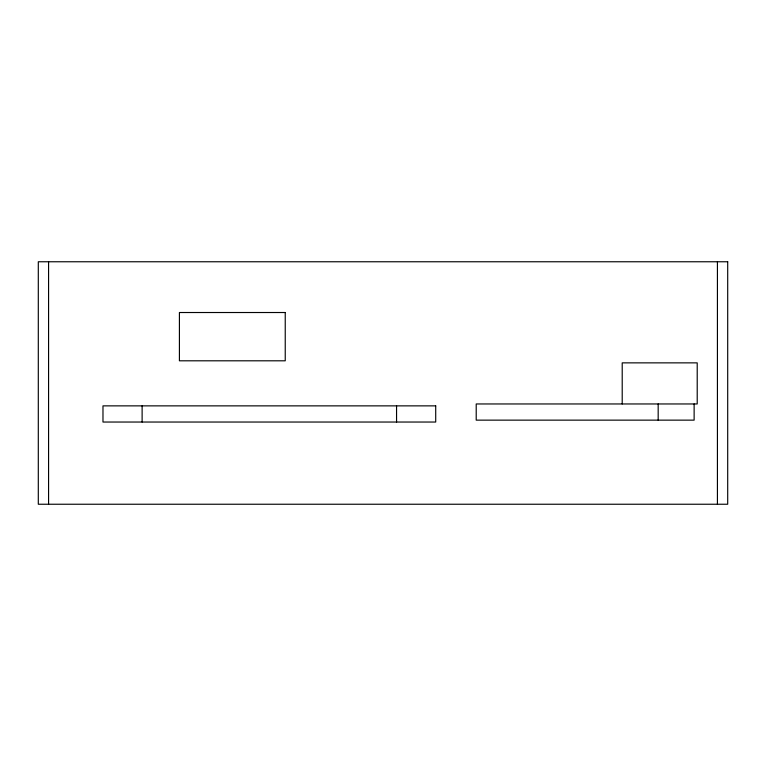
<?xml version="1.0" encoding="UTF-8"?>
<svg xmlns="http://www.w3.org/2000/svg" width="766" height="766" viewBox="0 0 766 766"><rect width="100%" height="100%" fill="white"/><g stroke="black" fill="none" stroke-linecap="round" stroke-linejoin="round"><path stroke-width="1.15" d="M717.426 261.761L717.426 504.239M694.13 403.96L694.13 420.141L476.213 420.141L476.213 403.96L697.213 403.96L697.213 362.864L622.212 362.864L622.212 403.96M658.176 403.96L658.176 420.141M396.558 405.865L396.558 422.037M142.122 405.865L142.122 422.037M48.574 261.761L48.574 504.239M727.7 261.761L38.3 261.761L38.3 504.239L727.7 504.239L727.7 261.761M285.239 312.518L179.416 312.518L179.416 360.805L285.239 360.805L285.239 312.518M435.71 405.865L102.979 405.865L102.979 422.037L435.71 422.037L435.71 405.865"/></g></svg>
